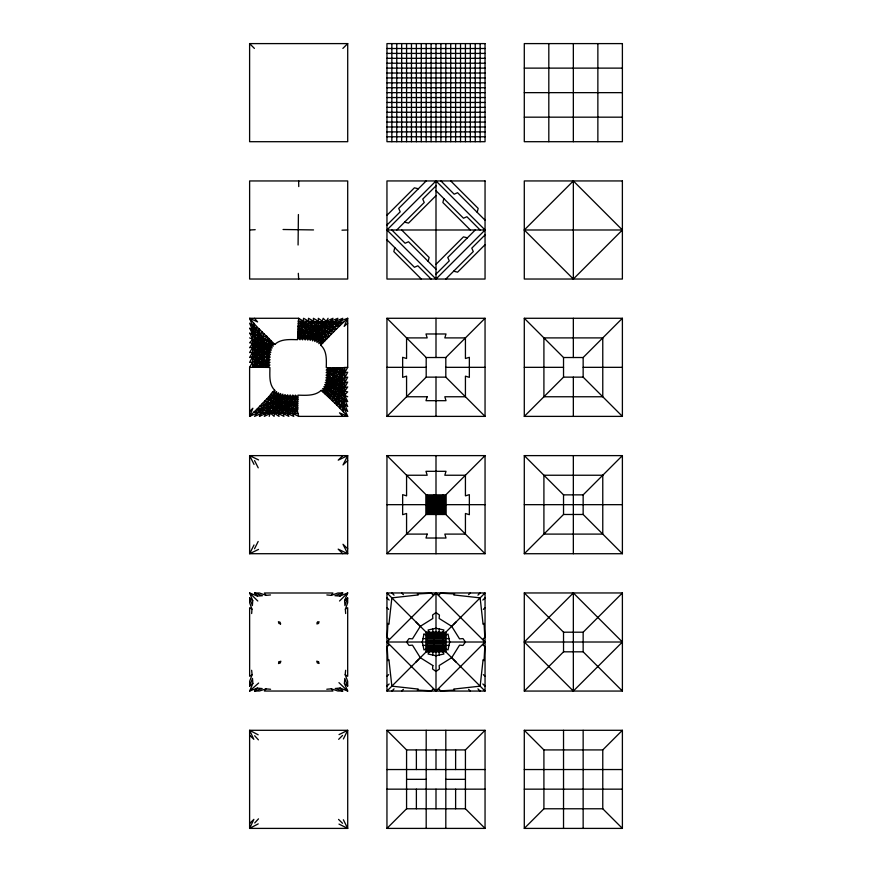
<?xml version="1.0" encoding="UTF-8"?>
<svg xmlns="http://www.w3.org/2000/svg" width="872" height="872" viewBox="0 0 872 872"><rect width="100%" height="100%" fill="white"/><g stroke="black" fill="none" stroke-linecap="round" stroke-linejoin="round"><path stroke-width="1.31" d="M249.621 735.216L249.61 828.4L347.71 828.4L347.71 730.3L249.61 730.3L249.621 735.216L253.817 739.325L249.61 730.3L258.166 734.813M249.654 686.068L252.488 678.416L252.869 683.441L249.654 686.068L249.654 681.239L252.095 674.743L251.648 670.285M249.61 367.33L254.798 367.265L255.147 332.864L256.531 326.433L249.621 318.291L298.66 318.28L303.271 321.168L343.524 322.291L347.699 318.291L347.71 367.33L344.832 372.595L344.56 399.649L343.514 412.02L347.699 416.369L298.66 416.38L292.741 413.502L266.167 413.175L253.839 412.151L249.621 416.369L249.61 367.33L252.608 362.011L252.575 330.793L253.501 322.738C255.06 333.791 266.385 338.641 273.361 346.042L270.287 345.955L265.709 342.969L249.632 328.101C253.469 335.273 255.779 345.388 264.859 347.623L270.865 352.266L268.598 352.55C261.11 351.252 257.24 342.936 249.61 342.805L252.76 339.23L249.621 332.995C257.992 337.05 263.224 345.519 271.465 350.021L268.805 350.533L268.336 355.471L268.02 367.406L269.906 367.526C269.928 375.211 268.75 384.432 274.778 390.329L274.538 393.686L273.176 396.052L254.526 416.358L268.053 410.701L297.461 411.301L298.66 416.38M269.23 416.369C270.462 409.982 276.729 406.439 278.157 400.303L281.176 396.335L280.588 393.512L272.892 404.412L268.958 408.379L268.053 410.701L260.575 409.6L253.839 412.151L257.316 408.783L263.028 407.736L280.141 409.262L292.992 409.448L297.461 411.301L297.93 395.158C305.81 395.332 314.89 396.15 321.179 390.416L324.907 390.612L327.131 392.073L347.688 411.464L341.966 397.752L342.631 367.679L347.71 367.33M347.666 597.952L344.952 605.571L344.582 600.601L347.666 597.952L347.666 602.781L345.377 609.157L345.661 613.539M263.726 367.308L263.682 363.646L261.883 367.232L262.091 349.683L263.235 343.633L265.709 342.969L268.805 350.533L269.274 348.615L272.238 347.895L270.287 345.955L268.849 338.358C262.995 345.192 264.031 355.177 263.682 363.646L265.993 367.319L268.075 364.42L262.014 355.558L258.166 355.209L254.82 352.615L252.608 352.277L249.61 357.52L252.564 356.681L256.564 357.902L256.586 362.589L254.798 367.265L268.02 367.406L269.96 364.921L258.047 363.221L254.722 361.597L252.608 362.011L252.597 367.341L256.564 357.902L257.665 332.156L256.531 326.433L274.789 344.418C280.904 338.739 289.809 339.546 297.516 339.699L298.66 318.28M347.71 43.6L347.71 141.7L249.61 141.7L249.61 43.6L347.71 43.6L342.87 48.418M347.677 548.793L347.699 455.631L249.621 455.631L249.621 553.709L347.699 553.709L347.677 548.793L343.001 544.27L347.699 553.709L338.173 549.131L342.772 553.687M328.09 318.291C323.883 325.474 318.542 331.633 313.909 338.358L314.857 341.552L317.833 336.799L328.929 324.013L336.505 324.667L343.524 322.291L336.636 328.788C324.689 322.88 310.192 327.981 298.137 323.316L316.885 323.174L328.929 324.013L342.794 318.302L322.433 339.088L320.929 341.312L320.656 345.127C327.087 350.686 326.433 359.885 326.27 367.57L328.33 367.69L327.698 383.778L327.022 386.22L323.795 386.83L330.63 391.67L333.093 391.081L337.257 405.513L329.725 398.297C336.243 389.599 334.205 378.034 334.728 367.864L342.631 367.679C338.347 379.582 342.707 393.61 337.257 405.513L343.514 412.02L341.192 405.099L341.966 397.752L324.602 384.705L327.698 383.778L331.469 387.168C337.551 388.988 341.737 394.406 347.699 396.76M249.643 229.99L249.621 279.029L347.699 279.029L347.699 180.951L249.621 180.951L249.643 229.99L255.213 229.696M265.993 367.319L267.039 347.1L270.865 340.472L271.225 344.233L269.274 348.615L266.745 336.232L262.559 336.505C258.897 346.249 260.259 357.019 259.9 367.243L263.693 359.962L270.015 362.305L268.075 364.42M386.95 691.06L386.95 592.96L485.05 592.96L485.05 691.06L386.95 691.06L426.19 651.82L445.81 651.82L485.05 691.06M344.832 372.595L344.832 367.461L342.696 372.911L344.887 377.729L347.71 372.235L342.696 372.911L326.204 370.11L328.33 367.69L330.39 367.821L329.267 387.615L325.365 394.275L329.725 398.297L333.66 398.003L335.557 392.444L336.483 386.536L336.919 367.799L332.755 375.015C332.287 382.154 332.57 390.405 327.687 396.15L326.139 388.541L327.022 386.22L329.725 398.297M298.082 245.01L298.409 214.534M387.19 637.356L387.931 623.371L388.912 624.352L391.855 597.865L418.342 594.922L417.361 593.941L431.335 593.211M484.799 646.664L484.069 660.649L483.088 659.668L480.145 686.155L453.658 689.098L454.639 690.079L440.654 690.809M251.659 613.539L251.954 609.157L249.654 602.781L249.654 597.952L252.738 600.601L252.379 605.571L249.654 597.952M344.407 683.474L344.789 678.46L347.666 686.068L344.407 683.474L347.699 691.049L340.08 688.019L335.219 688.509L342.718 691.016L340.08 688.019M254.526 318.302L257.589 321.921L249.621 318.291L255.147 332.864L257.665 332.156L259.475 329.082C259.725 341.715 257.185 354.479 258.09 367.286L263.682 357.269L266.091 357.335L270.08 359.7L268.129 361.422L263.878 353.879L260.118 351.405L258.199 351.438L252.695 347.121L249.61 347.71L252.771 343.067L254.842 348.266L256.837 345.334L258.199 351.438L260.194 348.408L261.992 352.56L258.058 359.166L256.564 357.902L258.047 363.221L259.856 359.275L261.927 359.449L263.693 359.962L266.025 363.995M347.666 686.068L347.666 681.239L345.192 674.764L345.639 670.285M297.832 333.18L301.44 333.159L303.565 318.28L308.481 321.136L308.623 323.294L302.639 339.851L297.744 335.557L301.44 333.159C309.974 333.442 320.079 332.69 326.771 338.87L336.636 328.788L321.397 332.94L315.479 331.502L297.962 331.218L301.44 333.159L300.077 339.775L297.559 337.649C306.094 338.107 316.089 336.396 322.858 342.892L326.771 338.87L318.814 340.004L316.994 342.467L316.416 339.088L324.482 336.886L328.679 336.897L328.515 332.515L322.902 330.477L316.928 329.463L298.028 329.027L305.069 333.169L301.014 335.589L297.744 335.557M294.801 397.076L291.858 397L290.169 394.94L287.782 399.027L287.771 401.556L289.864 403.453L297.766 407.987L293.297 408.02L288.261 409.437L292.022 411.388L293.755 416.38L287.553 413.557L292.022 411.388L292.992 409.448L295.346 395.092L297.744 397.142L294.801 397.076L285.94 403.333L285.373 407.725L283.28 411.257L283.237 413.481L288.85 416.38L287.553 413.557L287.618 411.366L292.752 395.027L297.723 399.223L294.104 401.611C285.678 401.284 276.01 401.97 268.99 396.575L257.316 408.783L260.575 409.6M432.61 655.003L433.057 651.82M438.943 632.2L439.379 629.006M309.636 331.371C309.331 326.39 314.694 323.261 313.375 318.28L318.531 321.299L311.141 333.366L303.38 337.737L305.211 339.949L307.587 335.687L307.751 333.191L309.636 331.371L311.141 333.366L310.901 335.873L307.751 340.091L306.29 337.802L314.302 333.856L321.506 323.697L323.185 318.28L326.237 321.365L332.995 318.291L328.929 324.013L330.532 326.466L321.942 335.458L318.814 340.004L318.912 343.699L320.929 341.312L324.776 340.898L317.833 336.799L301.014 335.589M334.608 402.94C340.036 392.182 338.707 379.451 339.197 367.744L332.744 377.674L330.216 377.587L326.063 375.189L328.232 373.434L342.652 378.186L344.789 382.732L347.71 382.045L344.734 387.582L332.548 381.02L328.232 373.434L326.15 372.649L330.39 367.821L334.728 367.864L332.777 371.407L332.755 375.015L330.346 371.08M281.732 405.317L278.244 413.404L279.04 416.38L274.32 413.274L283.138 396.509L285.111 394.591L286.005 396.771L284.457 398.842L281.209 400.88L282.975 403.333L288.839 407.9L293.297 408.02L289.613 405.774L278.855 405.273L269.949 403.78L264.696 401.12L265.099 405.044L267.966 405.938L288.839 407.9L284.512 409.502L287.618 411.366L283.237 413.481L283.945 416.38L278.244 413.404L283.28 411.257L280.141 409.262L285.373 407.725L281.732 405.317L284.381 401.36L291.858 397L279.323 395.91L272.489 392.051L268.99 396.575L276.784 394.994L278.451 392.738L279.323 395.91L266.963 398.798L267.29 402.646C277.154 401.142 287.455 404.815 297.712 403.551L294.104 401.611L297.766 401.6M394.798 247.648L393.817 251.572L421.285 279.04M428.152 261.382L429.133 257.458L401.665 229.99M443.848 198.598L442.867 202.522L470.335 229.99M477.202 212.332L478.183 208.408L450.715 180.94M341.192 405.099L340.167 408.51L337.039 397.338L330.63 391.67L327.698 383.778L325.223 382.47L327.85 381.892C334.815 384.585 340.156 390.885 347.71 391.855L344.636 395.06L347.699 401.665L341.966 397.752L339.197 399.398L337.039 397.338M344.582 600.601L347.699 592.971L339.982 596.045L334.935 595.718L342.718 593.004L339.982 596.045M257.305 688.106L254.602 691.027L262.156 688.575L257.305 688.106L249.621 691.049L252.869 683.441M342.696 372.911L340.723 377.227L339.263 372.191L336.995 375.854M429.133 651.82L428.098 654.022L436 655.744L443.892 654.022L442.867 651.82L442.867 632.2L443.892 629.998L436 628.276L428.098 629.998L429.133 632.2M254.014 544.946L249.621 553.709L258.515 549.425M254.526 548.75L258.156 541.49M343.383 738.955L347.71 730.3L339.034 734.606M260.118 351.405L258.166 355.209L256.619 349.661L254.82 352.615L252.695 347.121L249.61 352.615L252.608 352.277L254.722 357.084L256.444 354.108L258.058 359.166L259.856 359.275M336.548 383.669L339.001 380.083L342.631 382.405L344.734 387.582L347.71 386.95L344.614 391.43L342.707 386.449L340.287 389.359L338.707 384.203L336.483 386.536L334.532 382.427L339.164 376.628L340.854 380.977L342.652 378.186L347.71 377.14L344.789 382.732L342.631 382.405L340.636 385.304L339.001 380.083L334.543 379.483L328.286 370.556M266.745 336.232L263.704 341.148L263.235 343.633L259.998 334.107L261.927 331.654M326.837 594.933L331.273 595.358L332.93 592.993L264.39 592.993L266.058 595.358L270.494 594.944M270.582 689.272L266.015 688.88L264.39 691.038L332.93 691.038L331.349 688.836L326.782 689.24M272.424 342.696L271.225 344.233L274.789 344.418M323.381 392.476L326.139 388.541L322.586 388.705L324.907 390.612L325.365 394.275L321.179 390.416M249.643 411.453L252.869 408.249L249.621 416.369L263.704 410.189L263.028 407.736L259.943 406.08L269.949 403.78L274.244 401.959L273.601 399.485L281.176 396.335L282.811 394.111L283.138 396.509L275.825 399.976L277.514 402.853L272.892 404.412L274.538 406.995L268.958 408.379L271.552 410.832L259.431 416.369C264.216 408.456 271.901 402.82 276.784 394.994L276.544 391.604L274.538 393.686L270.963 394.406C278.397 400.695 288.774 398.537 297.723 399.223M254.7 822.972L258.504 818.841M320.656 345.127L322.858 342.892M386.95 592.96L426.19 632.2L445.81 632.2L485.05 592.96M386.95 215.275L414.418 187.807L418.342 188.788M426.19 180.94L398.722 208.408L400.194 211.841L386.95 225.085M386.95 229.99L436 180.94L485.05 229.99L436 279.04L386.95 229.99L485.05 229.99M436 185.845L422.757 199.089L424.228 202.522L396.76 229.99M436 195.655L408.532 223.123L404.608 222.142M436 264.325L463.468 236.857L467.392 237.838M475.24 229.99L447.772 257.458L449.243 260.892L436 274.135M485.05 234.895L471.807 248.139L473.278 251.572L445.81 279.04M485.05 244.705L457.582 272.173L453.658 271.192M524.29 229.99L573.34 180.94L622.379 229.99L573.34 279.029L524.29 229.99L622.379 229.99M386.95 416.38L426.19 377.14L445.81 377.14L485.05 416.38L386.95 416.38L386.95 318.28L485.05 318.28L485.05 416.38M386.95 318.28L426.19 357.52L445.81 357.52L485.05 318.28M386.95 553.72L426.19 514.48L445.81 514.48L485.05 553.72L485.05 455.62L386.95 455.62L386.95 553.72L485.05 553.72M386.95 455.62L426.19 494.86L445.81 494.86L485.05 455.62M524.29 416.38L563.53 377.14L583.15 377.14L622.39 416.38L524.29 416.38L524.29 318.28L622.39 318.28L622.39 416.38M524.29 318.28L563.53 357.52L583.15 357.52L622.39 318.28M386.95 642.01L436 592.96L485.05 642.01L436 691.06L386.95 642.01L485.05 642.01M386.95 646.915L389.403 644.463M438.453 595.413L440.905 592.96M386.95 676.345L388.661 674.623M468.613 594.671L470.335 592.96M386.95 686.155L389.152 683.953M477.932 595.162L480.145 592.96M524.29 553.72L563.53 514.48L583.15 514.48L622.39 553.72L524.29 553.72L524.29 455.62L622.39 455.62L622.39 553.72M524.29 455.62L563.53 494.86L583.15 494.86L622.39 455.62M338.652 739.347L342.543 735.456M391.855 691.06L394.057 688.858M482.837 600.067L485.05 597.865M401.665 691.06L403.376 689.338M483.328 609.386L485.05 607.675M431.095 691.06L433.548 688.608M482.598 639.558L485.05 637.105M524.29 642.01L573.34 592.96L622.39 642.01L573.34 691.06L524.29 642.01L622.39 642.01M386.95 828.4L406.57 808.78L465.43 808.78L485.05 828.4L386.95 828.4L386.95 730.3L485.05 730.3L485.05 828.4M386.95 730.3L406.57 749.92L465.43 749.92L485.05 730.3M524.29 691.06L563.53 651.82L583.15 651.82L622.39 691.06L524.29 691.06L524.29 592.96L622.39 592.96L622.39 691.06M524.29 592.96L563.53 632.2L583.15 632.2L622.39 592.96M524.29 828.4L543.91 808.78L602.77 808.78L622.39 828.4L524.29 828.4L524.29 730.3L622.39 730.3L622.39 828.4M524.29 730.3L543.91 749.92L602.77 749.92L622.39 730.3M453.168 624.843L456.111 621.899M415.89 662.121L418.833 659.178M342.783 455.653L338.227 460.144L347.699 455.631L343.012 464.94L347.677 460.547M347.699 592.971L339.535 601.004M249.621 823.484L253.861 819.375L249.61 828.4L258.221 823.877M249.621 691.049L258.635 683.038M347.688 323.196L344.168 326.39L347.699 318.291C339.622 320.896 332.723 325.485 324.962 328.286L298.126 326.76L307.751 333.191L300.469 337.693M262.014 355.558L263.878 353.879L266.276 353.988L270.2 357.106L268.205 358.436L264.325 350.697L261.992 352.56M334.543 379.483L332.548 381.02L330.041 380.846L325.943 377.707L328.166 376.29L332.058 384.149L334.532 382.427M272.489 392.051L274.778 390.329M252.095 674.743L249.643 676.28L249.632 607.74L251.954 609.157M345.377 609.157L347.688 607.74L347.677 676.28L345.192 674.764M294.409 399.169L290.452 401.589L297.744 405.742L289.613 405.774M285.624 405.622L289.864 403.453M305.734 331.262L310.105 329.093L314.302 333.856L310.247 340.353L309.178 337.911L317.343 334.467L315.479 331.502L319.653 329.899L318.629 327.632L323.305 326.03L321.506 323.697L326.237 321.365M285.94 403.333L284.381 401.36L284.457 398.842L288.926 396.902L287.618 394.82L286.005 396.771L278.157 400.303L280.163 403.224L276.173 404.902L277.361 407.093L272.925 408.783L275.181 411.028L264.325 416.369L268.053 410.701L265.884 408.074L271.105 406.483L269.949 403.78M282.975 403.333L278.855 405.273L281.22 407.431L276.021 408.924L279.127 411.268L274.32 413.274L274.135 416.38L270.647 413.263M312.634 331.382L316.928 329.463L314.727 327.294L320.166 325.757L316.885 323.174L322.509 321.299L318.28 318.291L318.531 321.299L312.852 323.283L315.937 325.387L310.53 327.011L313.996 329.409M303.271 321.168L298.071 321.158L303.347 323.25L308.481 321.136L308.47 318.28L313.582 321.245L308.623 323.294L311.5 325.147L307.031 326.826L310.105 329.093M334.87 395.365L337.693 394.242L339.197 399.398L347.699 406.559L342.5 393.654L339.709 396.411L338.183 390.841L335.557 392.444L334.02 387.855L331.131 389.468L327.85 381.892L325.703 380.159L328.068 379.135L331.469 387.168L334.412 385.228L336.08 389.206L338.358 388.029L339.982 392.433L342.533 390.253L344.636 395.06M261.524 339.208L259.137 340.135L257.316 335.012L254.995 336.396L249.643 323.207L255.409 329.485M263.028 407.736L267.966 405.938M331.273 595.358L337.889 593.004L342.718 593.004M325.801 331.534L324.962 328.286L328.09 328.995L340.298 325.354L336.505 324.667M266.015 688.88L259.464 690.995L254.602 691.027M297.766 407.987L292.992 409.448L297.766 409.404M298.126 326.76L302.9 325.3L298.148 325.3M338.663 402.21L341.41 401.458L347.699 416.369L339.481 412.838L342.794 416.358M267.235 340.298L263.704 341.148L262.559 336.505L264.412 333.954L259.998 334.107M329.169 394.275L332.635 393.49L333.66 398.003L332.09 400.564L336.058 400.172M252.608 362.011L249.61 362.425L252.564 356.681L254.722 361.597M448.993 638.62L422.996 638.62M422.996 645.4L448.993 645.4M257.349 596.056L262.396 595.718L254.602 593.004L257.349 596.056L249.621 592.971L252.738 600.601M341.977 230.186L347.677 229.99M386.95 48.505L485.05 48.505M386.95 53.41L485.05 53.41M386.95 58.315L485.05 58.315M386.95 63.22L485.05 63.22M386.95 68.125L485.05 68.125M524.29 68.125L622.39 68.125M386.95 73.03L485.05 73.03M386.95 77.935L485.05 77.935M386.95 82.84L485.05 82.84M386.95 87.745L485.05 87.745M386.95 92.65L485.05 92.65M524.29 92.65L622.39 92.65M386.95 97.555L485.05 97.555M386.95 102.46L485.05 102.46M386.95 107.365L485.05 107.365M386.95 112.27L485.05 112.27M386.95 117.175L485.05 117.175M524.29 117.175L622.39 117.175M386.95 122.08L485.05 122.08M386.95 126.985L485.05 126.985M386.95 131.89L485.05 131.89M386.95 136.795L485.05 136.795M386.95 367.33L426.19 367.33M445.81 367.33L485.05 367.33M524.29 367.33L563.53 367.33M583.15 367.33L622.39 367.33M292.741 413.502L297.962 413.502L292.022 411.388M426.19 495.841L445.81 495.841M426.19 496.822L445.81 496.822M426.19 497.803L445.81 497.803M426.19 498.784L445.81 498.784M426.19 499.765L445.81 499.765M426.19 500.746L445.81 500.746M426.19 501.727L445.81 501.727M426.19 502.708L445.81 502.708M426.19 503.689L445.81 503.689M386.95 504.67L485.05 504.67M524.29 504.67L622.39 504.67M426.19 505.651L445.81 505.651M426.19 506.632L445.81 506.632M426.19 507.613L445.81 507.613M426.19 508.594L445.81 508.594M426.19 509.575L445.81 509.575M426.19 510.556L445.81 510.556M426.19 511.537L445.81 511.537M426.19 512.518L445.81 512.518M426.19 513.499L445.81 513.499M426.19 633.181L445.81 633.181M426.19 634.162L445.81 634.162M426.19 636.124L445.81 636.124M426.19 637.105L445.81 637.105M426.19 638.086L445.81 638.086M426.19 640.048L445.81 640.048M426.19 641.029L445.81 641.029M426.19 642.991L445.81 642.991M426.19 643.972L445.81 643.972M426.19 645.934L445.81 645.934M426.19 646.915L445.81 646.915M426.19 647.896L445.81 647.896M426.19 649.858L445.81 649.858M426.19 650.839L445.81 650.839M386.95 769.54L485.05 769.54M524.29 769.54L622.39 769.54M406.57 779.35L426.19 779.35M445.81 779.35L465.43 779.35M386.95 789.16L485.05 789.16M524.29 789.16L622.39 789.16M254.602 593.004L259.442 593.004L266.058 595.358M342.718 691.016L337.867 690.995L331.349 688.836M283.062 229.5L313.528 229.925M440.654 593.211L454.639 593.941L453.658 594.922L480.145 597.865L483.088 624.352L484.069 623.371L484.799 637.356M431.335 690.809L417.361 690.079L418.342 689.098L391.855 686.155L388.912 659.668L387.931 660.649L387.19 646.664M328.09 328.995L333.725 331.676M249.621 337.9L255.093 340.243L257 337.998L258.559 343.895L260.793 342.118L262.418 346.969L265.175 345.247L266.647 349.247L270.407 354.588L268.336 355.471L264.859 347.623L262.091 349.683L260.499 345.574L258.472 346.991L256.859 342.064L254.962 344.135L252.76 339.23M303.347 323.25L307.685 325.267L302.573 326.717L306.116 328.962M258.548 459.904L249.621 455.631L254.046 464.395M338.979 824.095L347.71 828.4L343.361 819.767M262.276 403.442L265.099 405.044M266.963 398.798L271.813 401.545L270.93 398.046M328.679 336.897L323.861 333.573L321.397 332.94L321.942 335.458L313.909 338.358L312.579 340.876L311.98 338.151L319.697 334.87L318.171 331.927L322.902 330.477L321.506 327.785L327.436 326.193L324.831 323.577L337.889 318.291L332.69 324.428L333.355 327.24M338.946 682.634L347.699 691.049M338.554 819.408L342.5 823.266M257.796 601.004L249.621 592.971M485.05 220.18L457.582 192.712L454.149 194.184L440.905 180.94M480.145 229.99L466.902 216.746L463.468 218.218L436 190.75M436 269.23L408.532 241.762L405.099 243.234L391.855 229.99M431.095 279.04L417.852 265.797L414.418 267.268L386.95 239.8M431.095 592.96L433.548 595.413M482.598 644.463L485.05 646.915M401.665 592.96L403.376 594.671M483.328 674.623L485.05 676.345M391.855 592.96L394.057 595.162M482.837 683.953L485.05 686.155M386.95 597.865L389.152 600.067M477.932 688.858L480.145 691.06M386.95 607.675L388.661 609.386M468.613 689.338L470.335 691.06M386.95 637.105L389.403 639.558M438.453 688.608L440.905 691.06M453.168 659.178L456.111 662.121M415.89 621.899L418.833 624.843M249.61 43.6L254.406 48.418M254.657 735.717L258.417 739.848M330.39 367.821L332.777 371.407L332.755 367.81M334.663 375.614L336.854 379.81M254.559 460.58L258.221 467.839M259.976 355.296L261.927 359.449M257.665 332.156L259.376 337.311M258.09 367.286L256.586 362.589L256.597 367.265M339.197 367.744L340.669 372.453L340.636 367.701M324.482 336.886L323.861 333.573L328.515 332.515L331.12 334.358L330.946 329.976M438.943 651.82L439.379 655.003M432.61 629.006L433.057 632.2M298.311 273.328L298.66 279.007M298.66 180.973L298.758 186.564M602.77 749.92L602.77 808.78M597.865 43.6L597.865 141.7M583.15 357.52L583.15 377.14M583.15 494.86L583.15 514.48M583.15 632.2L583.15 651.82M583.15 730.3L583.15 828.4M573.34 43.6L573.34 141.7M573.34 180.94L573.34 279.029M573.34 318.28L573.34 357.52M573.34 377.14L573.34 416.38M573.34 455.62L573.34 553.72M573.34 592.96L573.34 691.06M563.53 357.52L563.53 377.14M563.53 494.86L563.53 514.48M563.53 632.2L563.53 651.82M563.53 730.3L563.53 828.4M548.815 43.6L548.815 141.7M543.91 749.92L543.91 808.78M480.145 43.6L480.145 141.7M475.24 43.6L475.24 141.7M470.335 43.6L470.335 141.7M465.43 43.6L465.43 141.7M465.43 749.92L465.43 808.78M460.525 43.6L460.525 141.7M455.62 43.6L455.62 141.7M455.62 749.92L455.62 769.54M455.62 789.16L455.62 808.78M450.715 43.6L450.715 141.7M445.81 43.6L445.81 141.7M445.81 357.52L445.81 377.14M445.81 494.86L445.81 514.48M445.81 632.2L445.81 651.82M445.81 730.3L445.81 828.4M442.867 494.86L442.867 514.48M440.905 43.6L440.905 141.7M436 43.6L436 141.7M436 180.94L436 279.04M436 318.28L436 357.52M436 377.14L436 416.38M436 455.62L436 494.86M436 514.48L436 553.72M436 592.96L436 632.2M436 651.82L436 691.06M436 749.92L436 769.54M436 789.16L436 808.78M434.038 494.86L434.038 514.48M434.038 632.2L434.038 651.82M431.095 43.6L431.095 141.7M427.171 494.86L427.171 514.48M427.171 632.2L427.171 651.82M426.19 43.6L426.19 141.7M426.19 357.52L426.19 377.14M426.19 494.86L426.19 514.48M426.19 632.2L426.19 651.82M426.19 730.3L426.19 828.4M421.285 43.6L421.285 141.7M416.38 43.6L416.38 141.7M416.38 749.92L416.38 769.54M416.38 789.16L416.38 808.78M411.475 43.6L411.475 141.7M406.57 43.6L406.57 141.7M406.57 749.92L406.57 808.78M401.665 43.6L401.665 141.7M396.76 43.6L396.76 141.7M391.855 43.6L391.855 141.7M432.861 665.554L432.567 668.988L436 671.44L439.433 668.988L439.139 665.554L451.696 657.706L459.544 645.149L462.978 645.443L465.43 642.01L462.978 638.577L459.544 638.871L451.696 626.314L439.139 618.466L439.433 615.033L436 612.58L432.567 615.033L432.861 618.466L420.304 626.314L412.456 638.871L409.023 638.577L406.57 642.01L409.023 645.443L412.456 645.149L420.304 657.706L432.861 665.554M423.977 634.108L422.266 642.01L423.977 649.913L426.19 648.877L445.81 648.877L448.012 649.913L449.734 642.01L448.012 634.108L445.81 635.143L426.19 635.143L423.977 634.108M317.364 622.237L316.896 623.949L318.563 623.447L319.043 621.703L317.364 622.237M427.171 396.76L425.994 400.684L446.006 400.684L444.829 396.76L465.43 396.76L465.43 376.159L469.354 377.336L469.354 357.324L465.43 358.501L465.43 337.9L444.829 337.9L446.006 333.976L425.994 333.976L427.171 337.9L406.57 337.9L406.57 358.501L402.646 357.324L402.646 377.336L406.57 376.159L406.57 396.76L427.171 396.76M427.171 534.1L425.994 538.024L446.006 538.024L444.829 534.1L465.43 534.1L465.43 513.499L469.354 514.676L469.354 494.664L465.43 495.841L465.43 475.24L444.829 475.24L446.006 471.316L425.994 471.316L427.171 475.24L406.57 475.24L406.57 495.841L402.646 494.664L402.646 514.676L406.57 513.499L406.57 534.1L427.171 534.1M279.084 661.783L278.506 663.559L280.272 662.993L280.86 661.216L279.084 661.783M485.05 43.6L386.95 43.6L386.95 141.7L485.05 141.7L485.05 43.6M622.39 43.6L524.29 43.6L524.29 141.7L622.39 141.7L622.39 43.6M485.05 180.94L386.95 180.94L386.95 279.04L485.05 279.04L485.05 180.94M622.379 180.94L524.29 180.94L524.29 279.029L622.379 279.029L622.379 180.94M602.77 337.9L543.91 337.9L543.91 396.76L602.77 396.76L602.77 337.9M602.77 475.24L543.91 475.24L543.91 534.1L602.77 534.1L602.77 475.24M280.577 623.938L278.898 623.436L278.408 621.703L280.086 622.227L280.577 623.938M318.509 661.717L316.732 661.15L317.31 662.927L319.076 663.494L318.509 661.717"/></g></svg>
